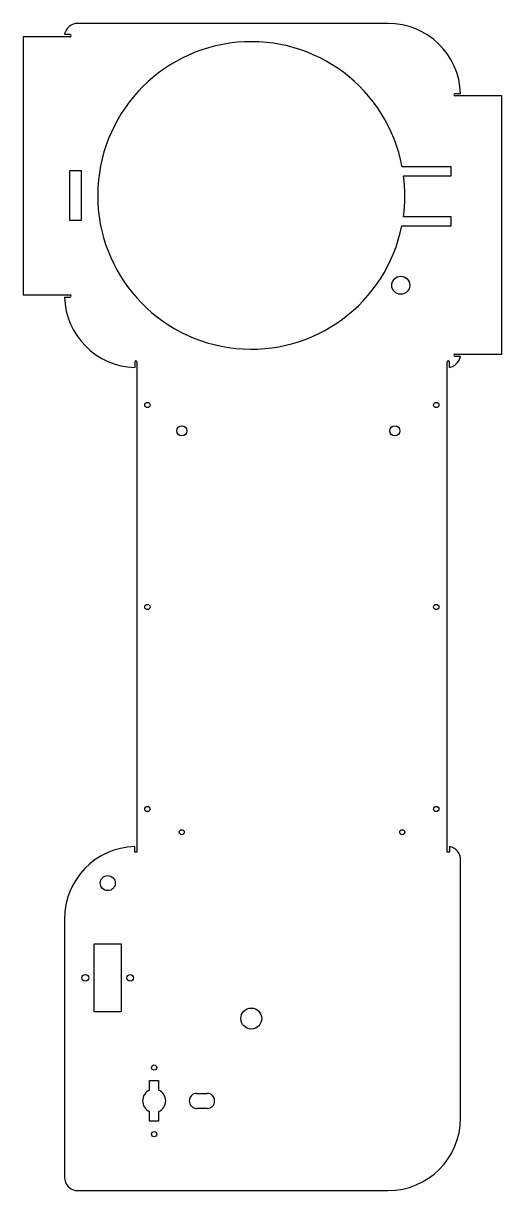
# Model space of a CAD drawing. Header units: millimetres. Extents: x -160 to 160, y -665 to 115.
import ezdxf

# ---------------------------------------------------------------- set-up
doc = ezdxf.new("R2010")
doc.units = ezdxf.units.MM

msp = doc.modelspace()

# ---------------------------------------------------------------- linework, layer by layer
at = {"color": 7, "linetype": 'Continuous', "lineweight": 25}
for p, q in [((84, 115), (-123.5, 115)), ((-160, 106), (-160, -66.5)), ((-128.75, 106), (-160, 106)), ((-128.75, 107.5), (-132.37, 107.5)), ((132.48, 68), (128.75, 68)), ((160, 66.5), (128.75, 66.5)), ((160, -106), (160, 66.5)), ((-121.12, 16.5), (-129.12, 16.5)), ((-129.12, 16.5), (-129.12, -16.5)), ((-121.12, -16.5), (-121.12, 16.5)), ((126.27, 19.2), (93.44, 19.2)), ((126.27, 13.2), (126.27, 19.2)), ((94.4, 13.2), (126.27, 13.2)), ((126.27, -14.2), (94.26, -14.2)), ((126.27, -20.2), (126.27, -14.2)), ((-129.12, -16.5), (-121.12, -16.5)), ((93.24, -20.2), (126.27, -20.2)), ((-160, -66.5), (-128.75, -66.5)), ((-132.48, -68), (-128.75, -68)), ((128.75, -106), (160, -106)), ((128.75, -107.5), (132.37, -107.5)), ((-85.5, -111.3), (-85.5, -114.98)), ((-84, -111.3), (-84, -438.78)), ((123.5, -438.73), (123.5, -111.3)), ((125, -114.87), (125, -111.3)), ((-85.5, -438.73), (-85.5, -435.05)), ((125, -435.15), (125, -438.73)), ((-84, -438.78), (-85.5, -438.73)), ((125, -438.73), (123.5, -438.73)), ((132.5, -616.53), (132.5, -444.03)), ((-132.5, -483.53), (-132.5, -656.03)), ((-112.5, -500.03), (-94.5, -500.03)), ((-112.5, -545.53), (-112.5, -500.03)), ((-94.5, -500.03), (-94.5, -545.53)), ((-94.5, -545.53), (-112.5, -545.53)), ((-75.5, -591.38), (-69.5, -591.38)), ((-75.5, -597.88), (-75.5, -591.38)), ((-69.5, -591.38), (-69.5, -597.88)), ((-44, -600.03), (-37, -600.03)), ((-75.5, -618.67), (-75.5, -612.17)), ((-69.5, -612.17), (-69.5, -618.67)), ((-37, -610.03), (-44, -610.03)), ((-69.5, -618.67), (-75.5, -618.67)), ((-123.5, -665.03), (84, -665.03))]:
    msp.add_line(p, q, dxfattribs=at)
for centre, radius in [((92.5, -60), 6), ((-77, -140.02), 1.75), ((116.25, -140.02), 1.75), ((-54, -157.27), 3.4), ((88.5, -157.27), 3.4), ((-77, -275.02), 1.75), ((116.25, -275.02), 1.75), ((-77, -410.02), 1.75), ((116.25, -410.02), 1.75), ((-54, -425.52), 1.65), ((93.5, -425.52), 1.65), ((-103.5, -459.53), 5), ((-118.5, -522.78), 2.25), ((-88.5, -522.78), 2.25), ((-7.5, -550.03), 7), ((-72.5, -582.78), 1.75), ((-72.5, -627.28), 1.75)]:
    msp.add_circle(centre, radius, dxfattribs=at)
for centre, radius, start, end in [((-123.5, 106), 9, 90, 170.40593), ((84, 66.5), 48.5, 1.77232, 90), ((-128.75, 106.75), 0.75, 270, 90), ((-7.5, 0), 102.75, 10.76967, 348.66216), ((128.75, 67.25), 0.75, 90, 270), ((-7.5, 0), 102.75, 352.05633, 7.38102), ((-84, -66.5), 48.5, 181.77232, 268.22768), ((-128.75, -67.25), 0.75, 270, 90), ((123.5, -106), 9, 279.59407, 350.40593), ((128.75, -106.75), 0.75, 90, 270), ((-84.75, -111.3), 0.75, 0, 180), ((124.25, -111.3), 0.75, 0, 180), ((-84, -483.53), 48.5, 91.77232, 180), ((123.5, -444.03), 9, 0, 80.40593), ((-72.5, -605.03), 7.75, 112.77397, 247.22603), ((-72.5, -605.03), 7.75, 292.77397, 67.22603), ((-44, -605.03), 5, 90, 270), ((-37, -605.03), 5, 270, 90), ((84, -616.53), 48.5, 270, 0), ((-123.5, -656.03), 9, 180, 270)]:
    msp.add_arc(centre, radius, start, end, dxfattribs=at)

doc.saveas('drawing.dxf')
